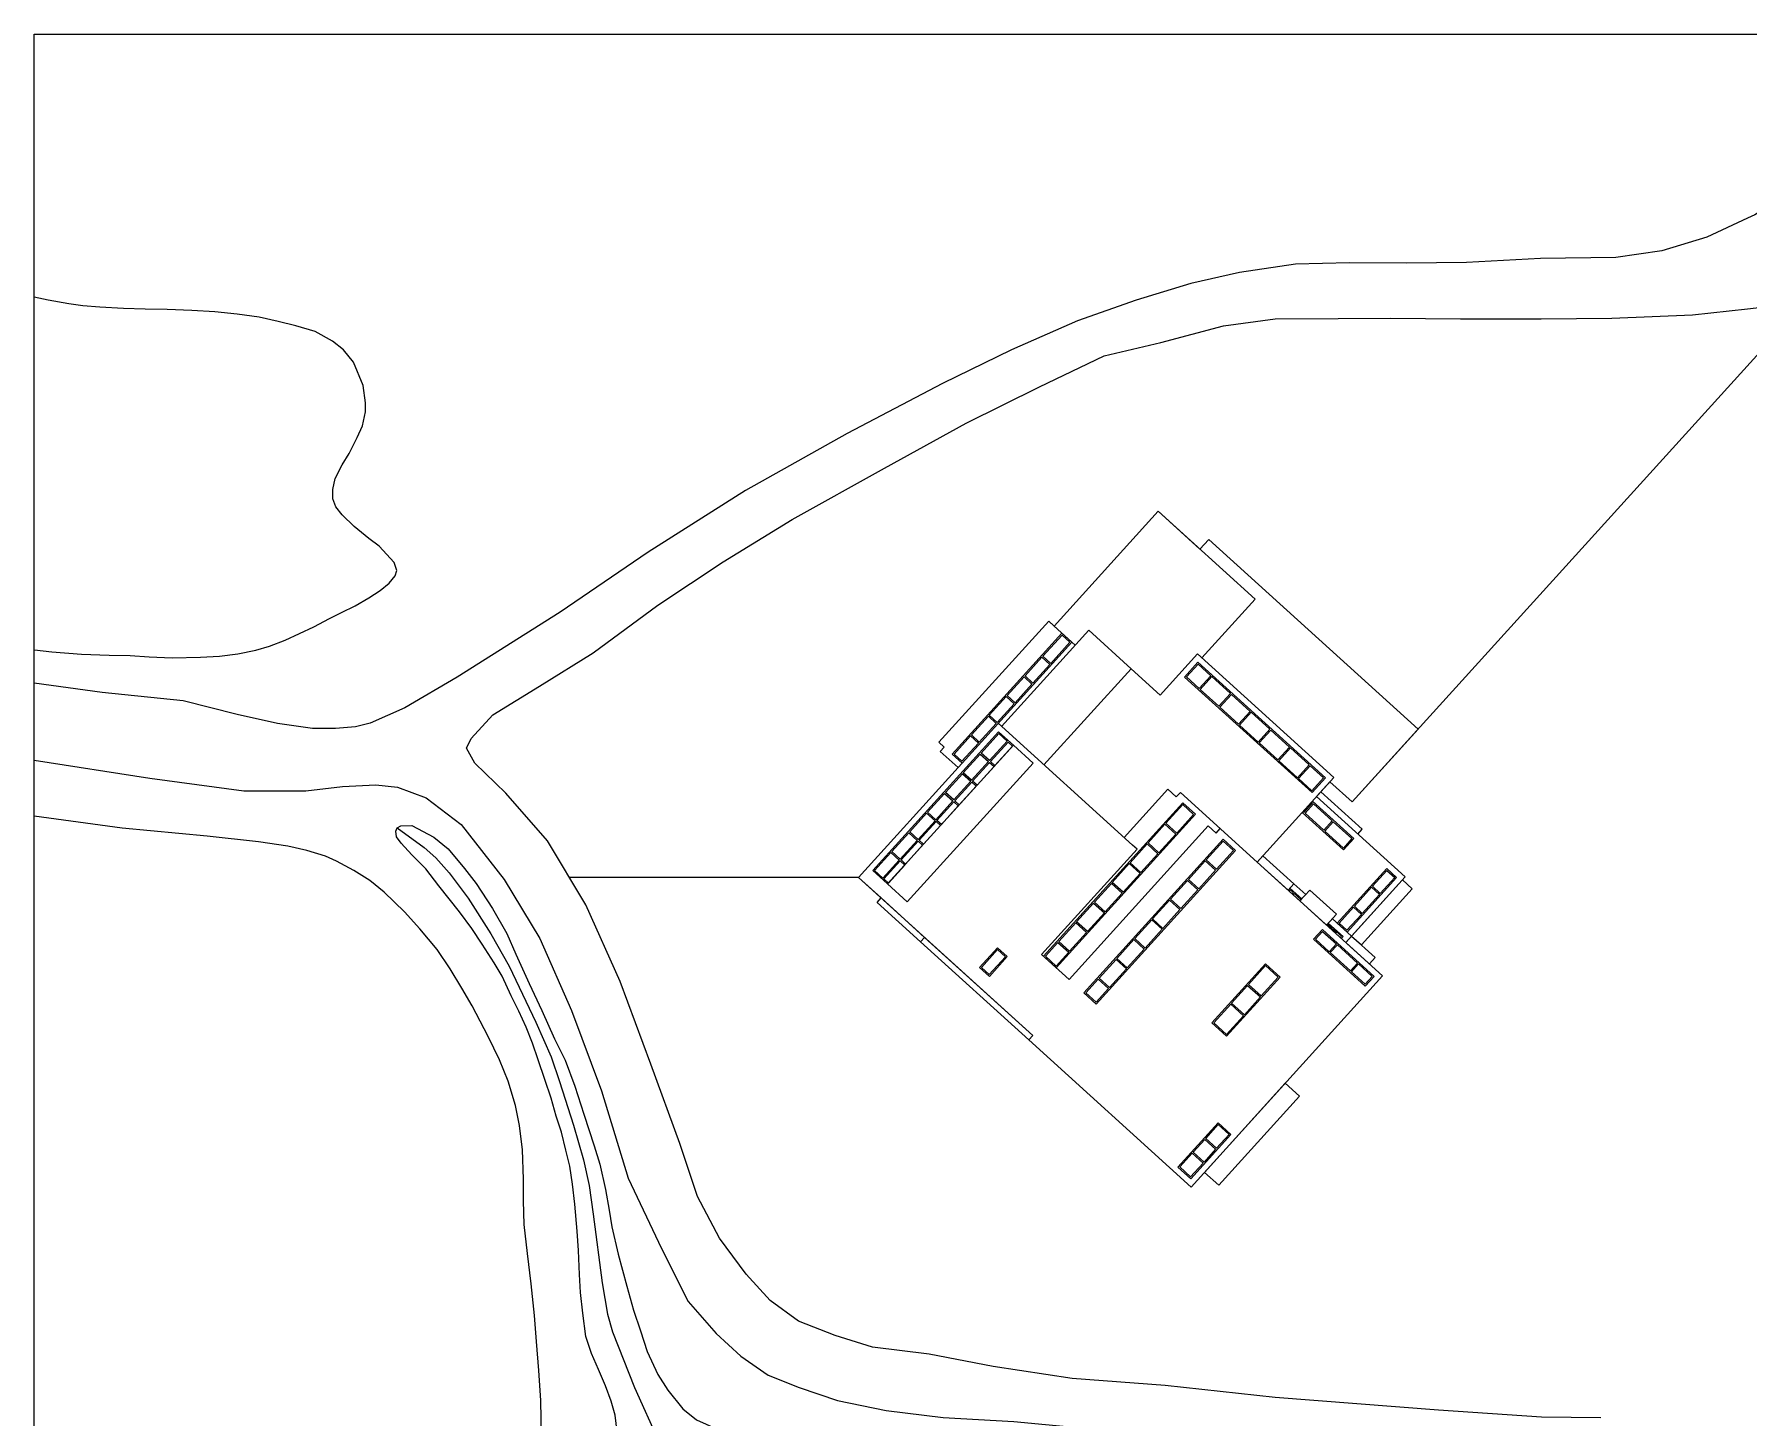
# Model space of a CAD drawing. Header units: millimetres. Extents: x 0 to 336000, y 0 to 193050.
# Drawn here: x 126000 to 255015, y 88958 to 193050 of the extents above; entities that cross this region are included whole.
import ezdxf

# ---------------------------------------------------------------- set-up
doc = ezdxf.new("R2010")
doc.units = ezdxf.units.MM
doc.header["$LTSCALE"] = 20
for name, color, linetype in [('단면', 2, 'Continuous'), ('입면', 7, 'Continuous'), ('창호', 4, 'Continuous')]:
    doc.layers.add(name, color=color, linetype=linetype)

msp = doc.modelspace()

# ---------------------------------------------------------------- linework, layer by layer
for p, q in [((225162, 135288, -144408), (259318, 172956, -144408)), ((188024, 129613, -144408), (166265, 129613, -144408))]:
    msp.add_line(p, q)
msp.add_lwpolyline([(126000, 44550), (126000, 193050), (336000, 193050), (336000, 44550), (126000, 44550)], close=True)
at = {"extrusion": (0.000761888, -0.001614, 0.999998), "elevation": -144517, "flags": 128}
for points in [[(273166, 192817), (272292, 191745), (270241, 189646), (267191, 187254), (263400, 184157), (259118, 181411), (255579, 179237), (255025, 178976)], [(255025, 178976), (251971, 177541), (248599, 176519), (245124, 176015), (239461, 175937), (233891, 175647), (229381, 175608), (225081, 175619), (221015, 175530), (216796, 174897), (213140, 174068), (209020, 172804), (204615, 171265), (199650, 169082), (194459, 166536), (187288, 162767), (179630, 158488), (172314, 153848), (165677, 149341), (157921, 144441), (154007, 142129), (151397, 140982), (150290, 140701), (148785, 140589), (147042, 140589), (144405, 140952), (141388, 141648), (137307, 142656), (131217, 143285), (126110, 143992)], [(255031, 172166), (258306, 172527), (263586, 173449), (267555, 173993), (270747, 174239)], [(126110, 146503), (126127, 146501), (127439, 146361), (129672, 146183), (131734, 146089), (133335, 146084), (134755, 145975), (136477, 145909), (138606, 145961), (140043, 146016), (141429, 146193), (142791, 146477), (143802, 146769), (144982, 147221), (147138, 148236), (148329, 148863), (149226, 149300), (150269, 149824), (151279, 150424), (152130, 150975), (152821, 151526), (153267, 152061), (153398, 152459), (153182, 153083), (152065, 154312), (151291, 154868), (150176, 155777), (149273, 156649), (148805, 157272), (148567, 157875), (148568, 158556), (148764, 159385), (149286, 160431), (149796, 161285), (150403, 162479), (150801, 163366), (151038, 164400), (151036, 165093), (150848, 166399), (150134, 168135), (149368, 169065), (148548, 169732), (147240, 170442), (145802, 170883), (144473, 171210), (143041, 171525), (141388, 171758), (139701, 171924), (137962, 172037), (136105, 172107), (134452, 172130), (132816, 172173), (131038, 172282), (129754, 172396), (128697, 172533), (127163, 172804), (126110, 173041)], [(243995, 88725), (243995, 88725), (239536, 88773), (231788, 89285), (219483, 90253), (211222, 91144), (204218, 91685), (198280, 92583), (193462, 93508), (189178, 94030), (186370, 94914), (183630, 96000), (181485, 97539), (179680, 99534), (177664, 102232), (176018, 105369), (174686, 109348), (172519, 115318), (170198, 121543), (167607, 127325), (164724, 132135), (161583, 135724), (159266, 137977), (158637, 139092), (158980, 139820), (160612, 141609), (164123, 143775), (168169, 146284), (173030, 149869), (177944, 153115), (183134, 156319), (190097, 160162), (196238, 163569), (201754, 166280), (206628, 168611), (210880, 169631), (215608, 170890), (219487, 171402), (224235, 171433), (228160, 171453), (233442, 171411), (239497, 171396), (244813, 171457), (250890, 171709), (255031, 172166)], [(126110, 138207), (134813, 136844), (141869, 135887), (146555, 135901), (149303, 136230), (151814, 136348), (153450, 136180), (155593, 135361), (158239, 133352), (161482, 129216), (164156, 124771), (166527, 119375), (168798, 113320), (170813, 106758), (173309, 101465), (175309, 97465), (177426, 95056), (179278, 93351), (181331, 91928), (183662, 91010), (186561, 90025), (190210, 89268), (194516, 88750), (199822, 88438), (206457, 87803), (213230, 86985), (225120, 86095), (236090, 84991), (244850, 84441), (253128, 83405), (255115, 83058)]]:
    msp.add_lwpolyline(points, dxfattribs=at)
at = {"extrusion": (0.000761888, -0.001614, 0.999998), "elevation": -144517}
for points in [[(126110, 77573), (128306, 77351), (131152, 77049), (134049, 76789), (137185, 76565), (139349, 76382), (141889, 76112), (144343, 75919), (146882, 75766), (148996, 75671), (151040, 75647), (153017, 75661), (154925, 75675), (156833, 75783), (158349, 75990), (159655, 76277), (160711, 76754), (161788, 77539), (162632, 78575), (163379, 80054), (163871, 81407), (164142, 82981), (164235, 84991), (164270, 87258), (164230, 90018), (164084, 92267), (163908, 94465), (163741, 96424), (163498, 98792), (163228, 101074), (162973, 103272), (162930, 105044), (162917, 106680), (162854, 108878), (162618, 110717), (162312, 112216), (161761, 114038), (161108, 115655), (160269, 117408), (159065, 119723), (158292, 121050), (157415, 122491), (156429, 123965), (155132, 125519), (153969, 126777), (152444, 128264), (151351, 129150), (150168, 129900), (148849, 130601), (148030, 130989), (146609, 131410), (145188, 131737), (142972, 132063), (139120, 132493), (132729, 133079), (126110, 133989)], [(126110, 67802), (130767, 67207), (140390, 66415), (145060, 66115), (148388, 66191), (151063, 66410), (153839, 66647), (157709, 67699), (166010, 73586), (167236, 76247), (167873, 77282), (168361, 78374), (168837, 79613), (169315, 80796), (169690, 81967), (169861, 83245), (169989, 84722), (170026, 86142), (169972, 87653), (169816, 88925), (169533, 89958), (169101, 91115), (168570, 92352), (168051, 93544), (167616, 94827), (167377, 96581), (167217, 98143), (167129, 99500), (167055, 101306), (166955, 102754), (166784, 104781), (166619, 106292), (166409, 107643), (166118, 108858), (165772, 110198), (165375, 111401), (165013, 112769), (164542, 114176), (164035, 115641), (163605, 116900), (163119, 118115), (162580, 119318), (162002, 120475), (161314, 121939), (160721, 122948), (159826, 124344), (159038, 125523), (158120, 126793), (156555, 128755), (155577, 130025), (154515, 131082), (153720, 131966), (153375, 132425), (153317, 132851), (153416, 133110), (153681, 133264), (154516, 133282), (156188, 132408), (157258, 131524), (158477, 130050), (159357, 128928), (160596, 127028), (161660, 125156), (162357, 123607), (163357, 121394), (164297, 119369), (165258, 117224), (166050, 115624), (166791, 113683), (167476, 111572), (168237, 109188), (168657, 107809), (169091, 105890), (169364, 104352), (169583, 103091), (170054, 101031), (170710, 98613), (171212, 96825), (171729, 95253), (172232, 93709), (173044, 91967), (173786, 90799), (174919, 89381), (175955, 88570), (177388, 87921), (180428, 87099), (181860, 86740), (183957, 86250), (185594, 85929), (187248, 85588), (188782, 85250), (190492, 84985), (192333, 84928), (194309, 84999), (196166, 85088), (198092, 85158), (200307, 85142), (202317, 85146), (204839, 85101), (206850, 85035), (209321, 84848), (211435, 84626), (213650, 84430), (215968, 84149), (218951, 83809), (221099, 83440), (224167, 83067), (226826, 82782), (229450, 82519), (232416, 82201), (234785, 81938), (237478, 81651), (240307, 81315), (242984, 80926), (245455, 80585), (248779, 80165), (251790, 79884), (254869, 79672), (255118, 79646)], [(153416, 133110), (155440, 131634), (156320, 130856), (157333, 129712), (158757, 127806), (160475, 125144), (161855, 122709), (163853, 118491), (165015, 115887), (165646, 114024), (166688, 110724), (167434, 108127), (167863, 106196), (168177, 104049), (168856, 98882), (169236, 96504), (169633, 95184), (171285, 91001), (173111, 86943), (173940, 85678), (175040, 84663), (176802, 83606), (178529, 83081), (180624, 82874), (191016, 82789), (204017, 82636), (207789, 82431), (212217, 81939), (218449, 80914), (223738, 79685), (230471, 78619), (237359, 77799), (244247, 77102), (255121, 76487)]]:
    msp.add_lwpolyline(points, dxfattribs=at)
at = {"layer": '단면'}
for p, q in [((210571, 157158, -144408), (202745, 148528, -144408)), ((213719, 154303, -144408), (210571, 157158, -144408)), ((214391, 155044, -144408), (213719, 154303, -144408)), ((230133, 140770, -144408), (214391, 155044, -144408)), ((202338, 148897, -144408), (194075, 139785, -144408)), ((202745, 148528, -144408), (202338, 148897, -144408)), ((225162, 135288, -144408), (230133, 140770, -144408)), ((194075, 139785, -144408), (194483, 139416, -144408)), ((194483, 139416, -144408), (194181, 139082, -144408)), ((194181, 139082, -144408), (195514, 137873, -144408)), ((195514, 137873, -144408), (188024, 129613, -144408)), ((222488, 135688, -144408), (223495, 136799, -144408)), ((223495, 136799, -144408), (225162, 135288, -144408)), ((229155, 129643, -144408), (222488, 135688, -144408)), ((188024, 129613, -144408), (201137, 117724, -144408)), ((224689, 124717, -144408), (229155, 129643, -144408)), ((227467, 122198, -144408), (224689, 124717, -144408)), ((213058, 106307, -144408), (227467, 122198, -144408)), ((201137, 117724, -144408), (200834, 117390, -144408)), ((200834, 117390, -144408), (213058, 106307, -144408))]:
    msp.add_line(p, q, dxfattribs=at)
at = {"layer": '입면'}
for p, q in [((202745, 148528, -144408), (210571, 157158, -144408)), ((210571, 157158, -144408), (217867, 150542, -144408)), ((214391, 155044, -144408), (213719, 154303, -144408)), ((230133, 140770, -144408), (214391, 155044, -144408)), ((217867, 150542, -144408), (213871, 146134, -144408)), ((204338, 147083, -144408), (202745, 148528, -144408)), ((198796, 140972, -144408), (205353, 148204, -144408)), ((205353, 148204, -144408), (208539, 145315, -144408)), ((213537, 146436, -144408), (210724, 143334, -144408)), ((223797, 137133, -144408), (213537, 146436, -144408)), ((208539, 145315, -144408), (201981, 138083, -144408)), ((210724, 143334, -144408), (208539, 145315, -144408)), ((198537, 141207, -144408), (208649, 132038, -144408)), ((225162, 135288, -144408), (230133, 140770, -144408)), ((188024, 129613, -144408), (195514, 137873, -144408)), ((218022, 130763, -144408), (223797, 137133, -144408)), ((223495, 136799, -144408), (225162, 135288, -144408)), ((211311, 136240, -144408), (208019, 132609, -144408)), ((211941, 135669, -144408), (211311, 136240, -144408)), ((212243, 136002, -144408), (211941, 135669, -144408)), ((212243, 136002, -144408), (218022, 130763, -144408)), ((229155, 129643, -144408), (222488, 135688, -144408)), ((225935, 133237, -144408), (222823, 136059, -144408)), ((203870, 121929, -144408), (214349, 133486, -144408)), ((214349, 133486, -144408), (214941, 132948, -144408)), ((214941, 132948, -144408), (215244, 133282, -144408)), ((225599, 132867, -144408), (225935, 133237, -144408)), ((201795, 123810, -144408), (208982, 131736, -144408)), ((208982, 131736, -144408), (208649, 132038, -144408)), ((227467, 122198, -144408), (218022, 130763, -144408)), ((189731, 128066, -144408), (188024, 129613, -144408)), ((221680, 128321, -144408), (220791, 129127, -144408)), ((225125, 125198, -144408), (229155, 129643, -144408)), ((229694, 128749, -144408), (228953, 129420, -144408)), ((221378, 127988, -144408), (220489, 128794, -144408)), ((225865, 124526, -144408), (229694, 128749, -144408)), ((225125, 125198, -144408), (223680, 126508, -144408)), ((224489, 125167, -144408), (223378, 126174, -144408)), ((224355, 125020, -144408), (224489, 125167, -144408)), ((224689, 124717, -144408), (225125, 125198, -144408)), ((225125, 125198, -144408), (225865, 124526, -144408)), ((203870, 121929, -144408), (201795, 123810, -144408)), ((213058, 106307, -144408), (227467, 122198, -144408)), ((200834, 117390, -144408), (213058, 106307, -144408))]:
    msp.add_line(p, q, dxfattribs=at)
at = {"layer": '입면', "elevation": -144408}
for points in [[(194483, 139416), (194075, 139785), (202338, 148897), (203338, 147990), (195075, 138878)], [(195075, 138878), (195816, 138207), (195514, 137873), (194181, 139082), (194483, 139416)], [(223277, 126063), (223981, 125425), (223948, 125389)], [(226467, 123105), (226902, 123586), (225125, 125198)]]:
    msp.add_lwpolyline(points, dxfattribs=at)
for points in [[(195075, 138878), (203338, 147990), (204078, 147319), (195816, 138207)], [(212561, 144689), (213568, 145800), (223162, 137102), (222154, 135990)], [(189097, 130126), (198568, 140571), (199681, 139562), (190210, 129116)], [(190210, 129116), (199681, 139562), (201163, 138218), (191692, 127773)], [(201944, 123676), (212423, 135232), (213386, 134359), (202907, 122802)], [(224524, 131682), (225297, 132534), (222185, 135355), (221413, 134503)], [(204981, 120922), (215460, 132478), (216386, 131638), (205907, 120082)], [(218022, 130763), (218457, 131243), (220791, 129127), (220355, 128647)], [(227778, 130283), (224050, 126172), (224791, 125500), (228519, 129612)], [(189429, 127732), (189731, 128066), (193003, 125099), (192701, 124765)], [(223244, 126027), (223983, 126842), (221983, 128656), (221244, 127841)], [(222270, 124953), (222942, 125694), (226831, 122167), (226159, 121426)], [(192701, 124765), (193003, 125099), (201137, 117724), (200834, 117390)], [(197134, 122838), (198478, 124319), (199219, 123648), (197875, 122166)], [(214613, 118667), (218644, 123112), (219755, 122104), (215724, 117659)], [(214065, 107418), (220144, 114123), (221218, 113149), (215139, 106444)], [(212063, 107816), (215087, 111151), (216050, 110277), (213026, 106943)]]:
    msp.add_lwpolyline(points, close=True, dxfattribs=at)
at = {"layer": '창호', "elevation": -144408}
for points in [[(201898, 146253), (203345, 147849), (203937, 147312), (202490, 145716)], [(200554, 144772), (201830, 146179), (202423, 145642), (201147, 144234)], [(199211, 143290), (200487, 144698), (201080, 144160), (199803, 142753)], [(213660, 143828), (214533, 144791), (213575, 145659), (212702, 144696)], [(215142, 142484), (216015, 143447), (214607, 144723), (213734, 143760)], [(197867, 141808), (199144, 143216), (199736, 142679), (198460, 141271)], [(216623, 141141), (217496, 142104), (216089, 143380), (215216, 142417)], [(218105, 139797), (218978, 140760), (217571, 142037), (216697, 141074)], [(196524, 140327), (197800, 141734), (198393, 141197), (197117, 139790)], [(219586, 138454), (220460, 139417), (219052, 140693), (218179, 139730)], [(195217, 138885), (196457, 140253), (197049, 139715), (195809, 138348)], [(197251, 138970), (198575, 140430), (199204, 139859), (197880, 138399)], [(197955, 138332), (199278, 139792), (199614, 139488), (198290, 138027)], [(221068, 137110), (221941, 138073), (220534, 139350), (219660, 138387)], [(195907, 137488), (197184, 138896), (197813, 138325), (196537, 136917)], [(196611, 136850), (197887, 138258), (198223, 137953), (196947, 136546)], [(194564, 136007), (195840, 137414), (196470, 136843), (195194, 135436)], [(195268, 135369), (196544, 136776), (196880, 136472), (195603, 135064)], [(222147, 136132), (223021, 137095), (222015, 138006), (221142, 137043)], [(193220, 134525), (194497, 135933), (195126, 135362), (193850, 133954)], [(191877, 133043), (193153, 134451), (193783, 133880), (192507, 132472)], [(193924, 133887), (195200, 135294), (195536, 134990), (194260, 133583)], [(211153, 133683), (212429, 135091), (213244, 134352), (211968, 132944)], [(221554, 134510), (222192, 135214), (222118, 135281), (221480, 134577)], [(223036, 133166), (223674, 133870), (222266, 135146), (221628, 134443)], [(190534, 131562), (191810, 132969), (192440, 132398), (191163, 130991)], [(192581, 132405), (193857, 133813), (194193, 133509), (192916, 132101)], [(209810, 132202), (211086, 133609), (211901, 132870), (210625, 131463)], [(223110, 133099), (223748, 133803), (225155, 132527), (224517, 131823)], [(191237, 130924), (192514, 132331), (192849, 132027), (191573, 130619)], [(208466, 130720), (209743, 132128), (210557, 131389), (209281, 129981)], [(214190, 130929), (215467, 132337), (216245, 131632), (214968, 130224)], [(189238, 130133), (190466, 131488), (191096, 130917), (189867, 129562)], [(189942, 129495), (191170, 130850), (191506, 130545), (190277, 129190)], [(207123, 129239), (208399, 130646), (209214, 129907), (207938, 128500)], [(212847, 129448), (214123, 130855), (214901, 130150), (213625, 128742)], [(205779, 127757), (207056, 129164), (207871, 128426), (206594, 127018)], [(211504, 127966), (212780, 129374), (213558, 128668), (212281, 127261)], [(226699, 128943), (227785, 130142), (228378, 129605), (227291, 128406)], [(210160, 126485), (211436, 127892), (212214, 127187), (210938, 125779)], [(220429, 128580), (220512, 128671), (220735, 128470), (220651, 128378)], [(220429, 128580), (220512, 128671), (220735, 128470), (220651, 128378)], [(220725, 128311), (220809, 128403), (221327, 127932), (221244, 127841)], [(225338, 127443), (226631, 128869), (227224, 128332), (225931, 126906)], [(204436, 126275), (205712, 127683), (206527, 126944), (205251, 125536)], [(224192, 126179), (225271, 127369), (225864, 126832), (224784, 125641)], [(203092, 124794), (204369, 126201), (205184, 125462), (203907, 124055)], [(208817, 125003), (210093, 126410), (210871, 125705), (209595, 124298)], [(222411, 124960), (222949, 125552), (223986, 124612), (223449, 124019)], [(223647, 125727), (223698, 125783), (223327, 126119), (223277, 126063)], [(197276, 122845), (198485, 124178), (199077, 123641), (197868, 122307)], [(202085, 123683), (203025, 124720), (203840, 123981), (202900, 122944)], [(207473, 123521), (208750, 124929), (209527, 124224), (208251, 122816)], [(223523, 123952), (224060, 124545), (225579, 123168), (225041, 122575)], [(206130, 122040), (207406, 123447), (208184, 122742), (206908, 121334)], [(217374, 121563), (218650, 122971), (219613, 122097), (218337, 120690)], [(225115, 122508), (225653, 123101), (226690, 122160), (226153, 121568)], [(205122, 120928), (206063, 121966), (206840, 121260), (205900, 120223)], [(216098, 120156), (217307, 121489), (218270, 120616), (217061, 119282)], [(214754, 118674), (216031, 120081), (216994, 119208), (215717, 117801)], [(214153, 109972), (215094, 111009), (215909, 110270), (214968, 109233)], [(213212, 108934), (214086, 109898), (214901, 109159), (214027, 108195)], [(212205, 107823), (213145, 108860), (213960, 108121), (213020, 107084)]]:
    msp.add_lwpolyline(points, close=True, dxfattribs=at)
msp.add_lwpolyline([(224281, 125087), (224364, 125178), (223772, 125716), (223721, 125660)], dxfattribs=at)

doc.saveas('drawing.dxf')
